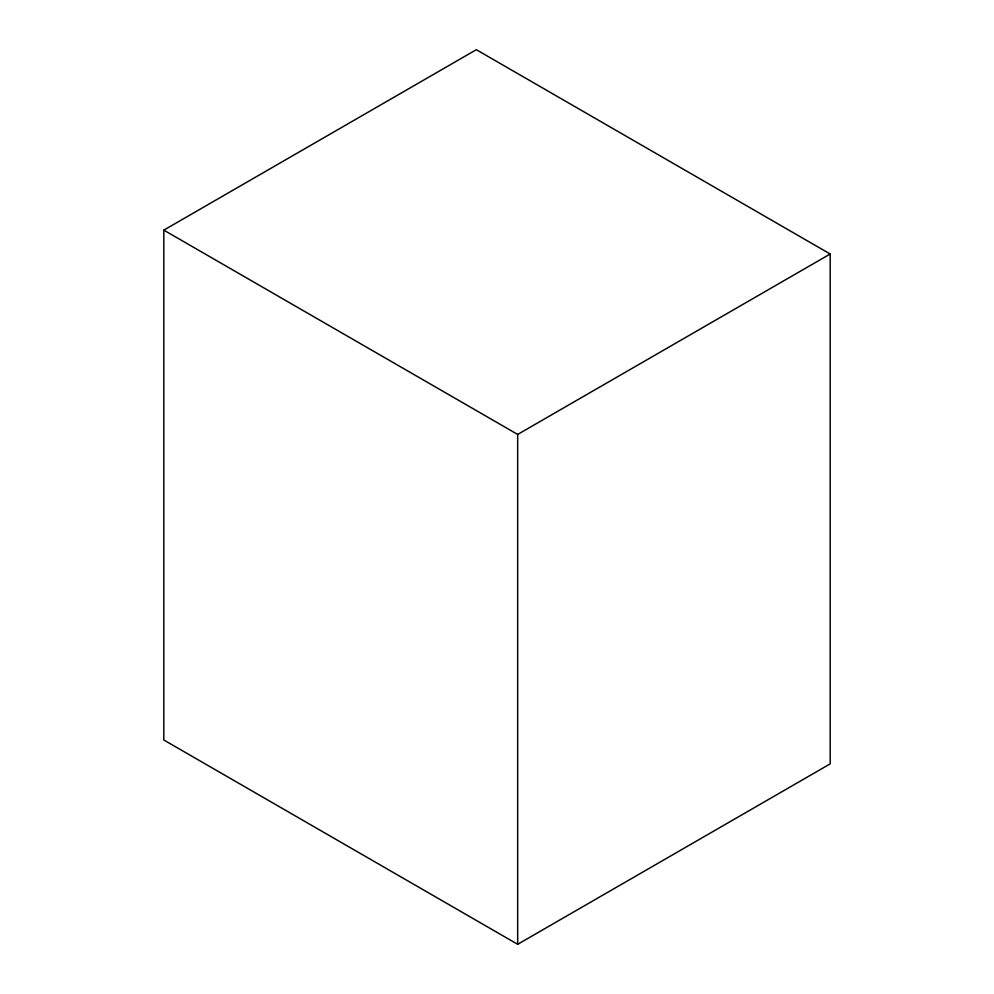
<?xml version="1.0" encoding="UTF-8"?>
<svg xmlns="http://www.w3.org/2000/svg" width="994" height="994" viewBox="0 0 994 994"><rect width="100%" height="100%" fill="white"/><g stroke="black" fill="none" stroke-linecap="round" stroke-linejoin="round"><path stroke-width="1.49" d="M163.811 230.136L476.325 49.7L830.189 254.004L830.189 763.864L517.675 944.3L163.811 739.996L163.811 230.136L517.675 434.428L830.189 254.004M517.675 434.428L517.675 944.3"/></g></svg>
